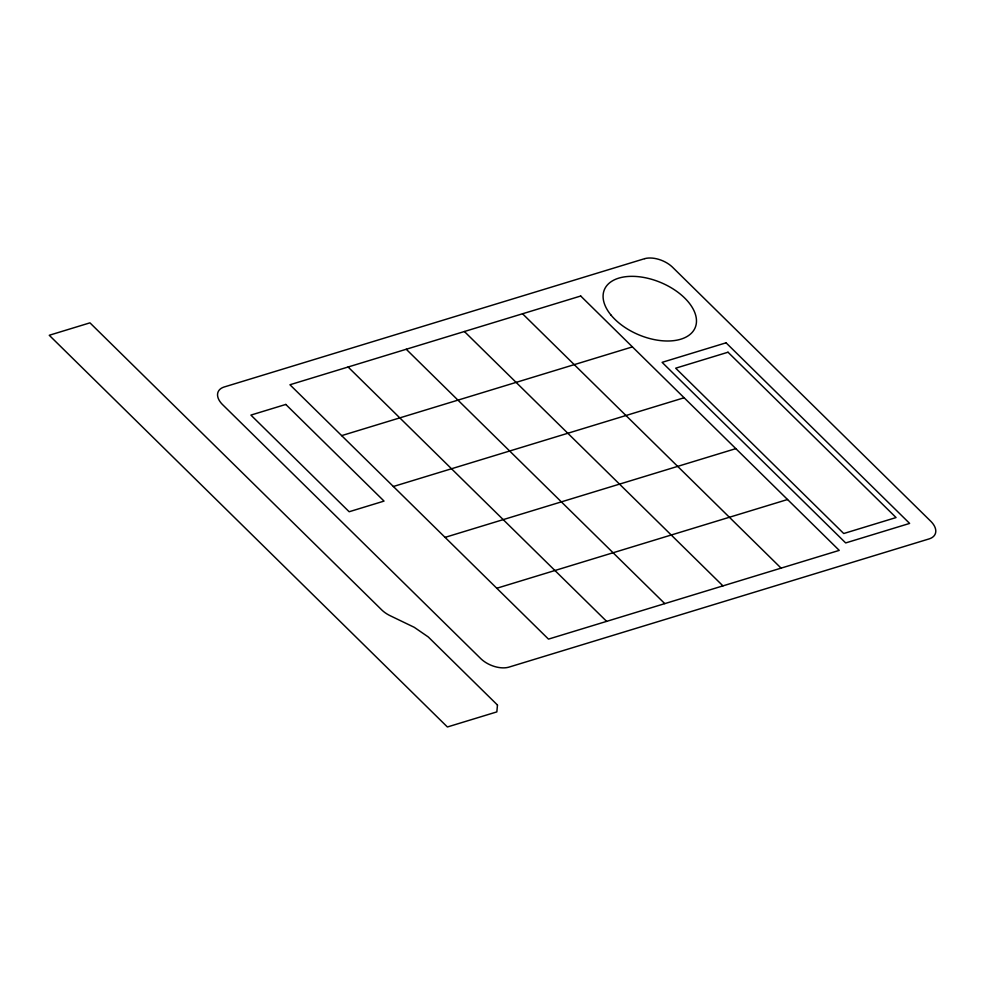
<?xml version="1.0" encoding="UTF-8"?>
<svg xmlns="http://www.w3.org/2000/svg" width="985" height="985" viewBox="0 0 985 985"><rect width="100%" height="100%" fill="white"/><g stroke="black" fill="none" stroke-linecap="round" stroke-linejoin="round"><path stroke-width="1.48" d="M341.647 435.629L632.407 346.892M393.36 486.504L684.119 397.768M445.072 537.367L735.832 448.631M496.785 588.254L787.544 499.518M522.555 313.772L781.093 568.136M464.403 331.514L722.941 585.878M406.251 349.269L664.789 603.62M348.099 367.011L606.637 621.375M497.474 705.038L496.834 711.896L447.399 726.979L49.25 335.269L89.955 322.846L382.106 610.269A21.177 12.202 22.7 0 0 390.565 615.908L414.254 627.31L428.278 636.963L497.474 705.038M644.756 258.636L223.817 387.105A21.177 12.202 22.7 0 0 222.204 404.256L481.111 658.965A21.177 12.202 22.7 0 0 508.568 667.239L929.508 538.783A21.177 12.202 22.7 0 0 931.12 521.619L672.226 266.923A21.177 12.202 22.7 0 0 644.756 258.636M580.707 296.017L289.947 384.753L548.485 639.117L839.245 550.381L580.707 296.017M285.798 404.441L250.904 415.091L349.158 511.744L384.039 501.094L285.798 404.441M726.068 342.817L662.105 362.345L845.672 542.932L909.635 523.417L726.068 342.817M728.013 352.224L675.673 368.193L843.726 533.525L896.067 517.556L728.013 352.224M610.848 314.892A49.201 28.356 22.7 0 0 691.568 333.041A49.201 28.356 22.7 0 0 646.936 278.09A49.201 28.356 22.7 0 0 610.848 314.892"/></g></svg>
